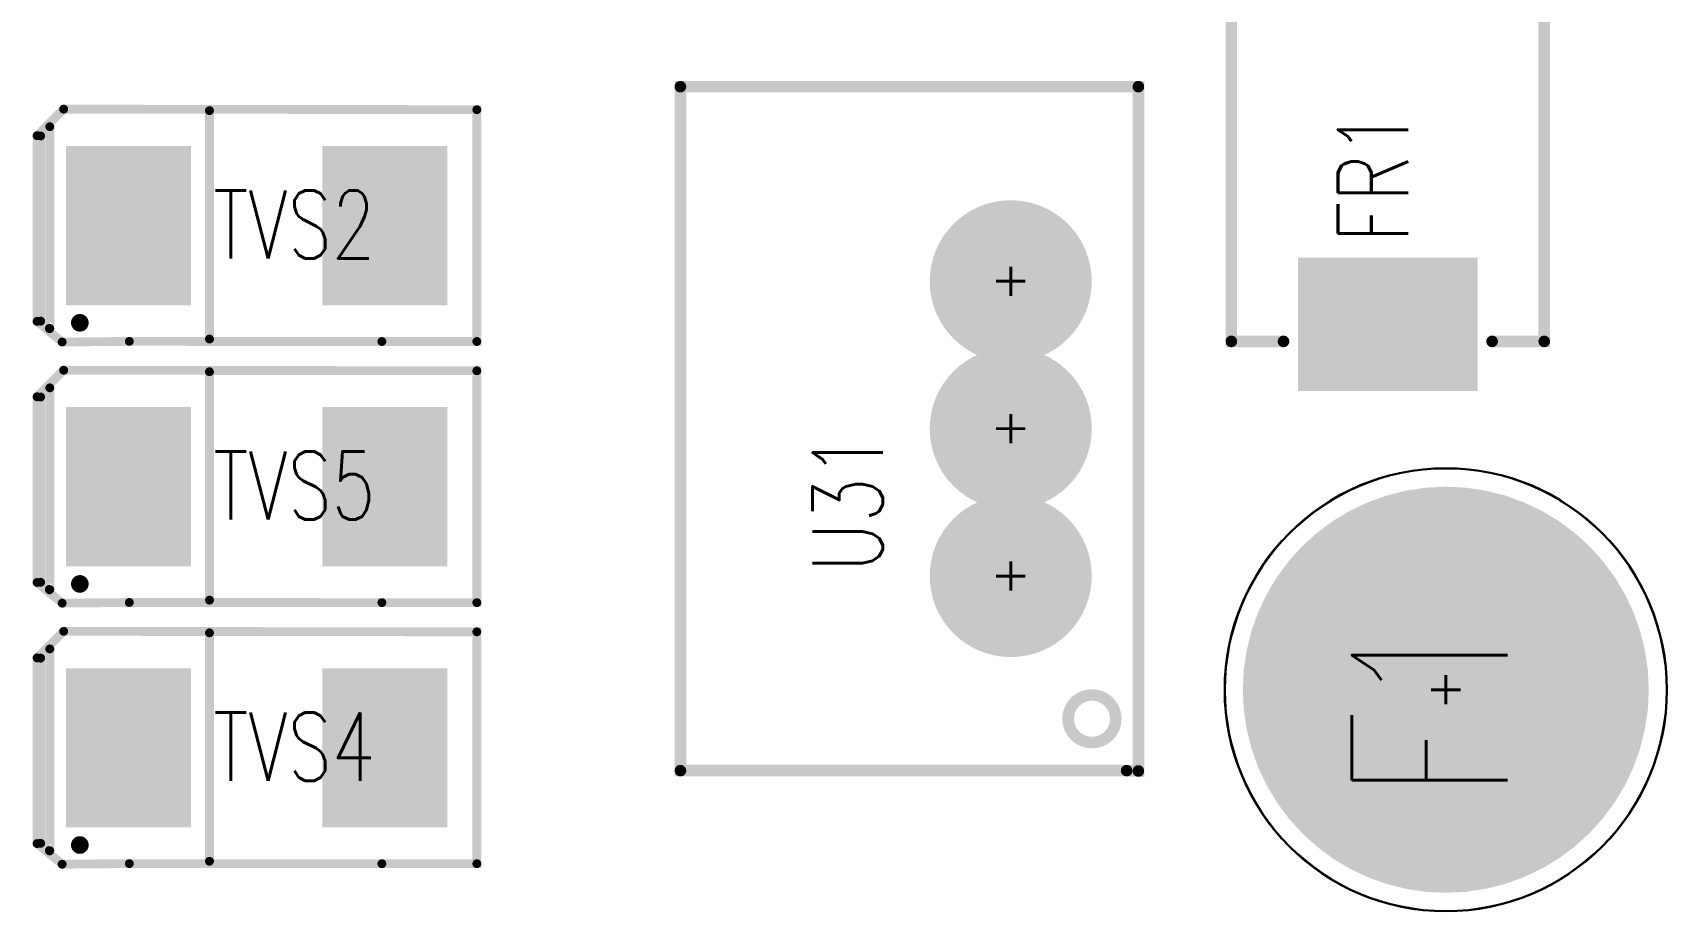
# Model space of a CAD drawing. Extents: x -711 to 95, y -82 to 290.
# Drawn here: x -613.86 to -585.68, y 125.18 to 140.32 of the extents above; entities that cross this region are included whole.
import ezdxf

# ---------------------------------------------------------------- set-up
doc = ezdxf.new("R2010")
doc.units = 0
doc.linetypes.add('KEEPOUT_00010000', pattern=[2, 1, 1])
for name, color, linetype in [('DRIL_PLTE_THRU_01', 96, 'CONTINUOUS'), ('DRIL_PLTE_THRU_02', 255, 'CONTINUOUS'), ('DRIL_PLTE_THRU_03', 3, 'CONTINUOUS'), ('DRIL_PLTE_THRU_04', 136, 'CONTINUOUS'), ('DRIL_PLTE_THRU_05', 176, 'CONTINUOUS'), ('DRIL_PLTE_THRU_06', 16, 'CONTINUOUS'), ('DRIL_SYMBOL', 2, 'CONTINUOUS'), ('KEEPOUT_01', 3, 'CONTINUOUS'), ('KEEPOUT_06', 1, 'CONTINUOUS'), ('PADS_BOT', 1, 'CONTINUOUS'), ('PADS_INNER', 3, 'CONTINUOUS'), ('PADS_TOP', 3, 'CONTINUOUS'), ('PADS_XR_02', 253, 'CONTINUOUS'), ('PADS_XR_03', 96, 'CONTINUOUS'), ('PADS_XR_22', 16, 'CONTINUOUS'), ('PADS_XR_23', 136, 'CONTINUOUS'), ('PADS_XR_27', 3, 'CONTINUOUS'), ('PADS_XR_30', 4, 'CONTINUOUS'), ('PART_NAME_26', 255, 'CONTINUOUS'), ('PART_NAME_27', 3, 'CONTINUOUS'), ('PART_TOP_2DLINE_26', 255, 'CONTINUOUS'), ('PART_TOP_2DLINE_27', 3, 'CONTINUOUS'), ('PART_TOP_COPPER_26', 255, 'CONTINUOUS'), ('PART_TOP_COPPER_27', 3, 'CONTINUOUS')]:
    doc.layers.add(name, color=color, linetype=linetype)
doc.styles.add('W0$0254', font='simplex', dxfattribs={"width": 0.75})
doc.styles.add('W0$1524', font='simplex', dxfattribs={"width": 0.75})
doc.styles.add('W0$2032', font='simplex', dxfattribs={"width": 0.75})

# ---------------------------------------------------------------- blocks, each defined once
blk = doc.blocks.new('PART_BODY_TOP_69')
at = {"layer": 'KEEPOUT_01', "linetype": 'KEEPOUT_00010000'}
blk.add_lwpolyline([(-3.818, 0, 1), (3.818, 0, 1)], format="xyb", close=True, dxfattribs=at)
at = {"layer": 'KEEPOUT_06', "linetype": 'KEEPOUT_00010000'}
blk.add_lwpolyline([(-3.81, 0, 1), (3.81, 0, 1)], format="xyb", close=True, dxfattribs=at)
blk = doc.blocks.new('DRIL_SYMBOL_3$50012')
at = {"layer": 'DRIL_SYMBOL', "const_width": 0.0508}
for points in [[(-0.254, 0), (0.254, 0)], [(0, -0.254), (0, 0.254)]]:
    blk.add_lwpolyline(points, dxfattribs=at)
blk = doc.blocks.new('DRIL_HOLE_3$50012')
at = {"const_width": 1.75006}
blk.add_lwpolyline([(-0.87503, 0, 1), (0.87503, 0, 1)], format="xyb", close=True, dxfattribs=at)
blk.add_blockref('DRIL_SYMBOL_3$50012', (0, 0))
blk = doc.blocks.new('PAD_8')
at = {"const_width": 1.75006}
blk.add_lwpolyline([(0, -0.87503, 1), (0, 0.87503, 1)], format="xyb", close=True, dxfattribs=at)
blk = doc.blocks.new('PAD_9')
at = {"const_width": 3.499697}
blk.add_lwpolyline([(0, -1.749848, 1), (0, 1.749848, 1)], format="xyb", close=True, dxfattribs=at)
blk = doc.blocks.new('PAD_10')
at = {"const_width": 2}
blk.add_lwpolyline([(0, -1, 1), (0, 1, 1)], format="xyb", close=True, dxfattribs=at)
blk = doc.blocks.new('PAD_0')
blk.add_lwpolyline([(0, 0, 1), (0, 0, 1)], format="xyb", close=True)
blk = doc.blocks.new('STK_TOP_18')
at = {"layer": 'DRIL_PLTE_THRU_01'}
blk.add_blockref('DRIL_HOLE_3$50012', (0, 0), dxfattribs=at)
at = {"layer": 'DRIL_PLTE_THRU_02'}
blk.add_blockref('DRIL_HOLE_3$50012', (0, 0), dxfattribs=at)
at = {"layer": 'DRIL_PLTE_THRU_03'}
blk.add_blockref('DRIL_HOLE_3$50012', (0, 0), dxfattribs=at)
at = {"layer": 'DRIL_PLTE_THRU_04'}
blk.add_blockref('DRIL_HOLE_3$50012', (0, 0), dxfattribs=at)
at = {"layer": 'DRIL_PLTE_THRU_05'}
blk.add_blockref('DRIL_HOLE_3$50012', (0, 0), dxfattribs=at)
at = {"layer": 'DRIL_PLTE_THRU_06'}
blk.add_blockref('DRIL_HOLE_3$50012', (0, 0), dxfattribs=at)
at = {"layer": 'PADS_BOT'}
blk.add_blockref('PAD_9', (0, 0), dxfattribs=at)
at = {"layer": 'PADS_INNER'}
blk.add_blockref('PAD_8', (0, 0), dxfattribs=at)
at = {"layer": 'PADS_TOP'}
blk.add_blockref('PAD_9', (0, 0), dxfattribs=at)
at = {"layer": 'PADS_XR_02'}
blk.add_blockref('PAD_10', (0, 0), dxfattribs=at)
at = {"layer": 'PADS_XR_03'}
blk.add_blockref('PAD_10', (0, 0), dxfattribs=at)
at = {"layer": 'PADS_XR_22'}
blk.add_blockref('PAD_0', (0, 0), dxfattribs=at)
at = {"layer": 'PADS_XR_23'}
blk.add_blockref('PAD_0', (0, 0), dxfattribs=at)
at = {"layer": 'PADS_XR_27'}
blk.add_blockref('PAD_0', (0, 0), dxfattribs=at)
at = {"layer": 'PADS_XR_30'}
blk.add_blockref('PAD_0', (0, 0), dxfattribs=at)
blk = doc.blocks.new('SYM_TOP_13')
for name in ['PART_BODY_TOP_69', 'STK_TOP_18']:
    blk.add_blockref(name, (0, 0))
blk = doc.blocks.new('PART_TOP_48')
blk.add_blockref('SYM_TOP_13', (0, 0))
at = {"layer": 'PART_NAME_26', "style": 'W0$0254', "width": 0.75}
blk.add_text('F1', height=2.68478, rotation=90, dxfattribs=at).set_placement((1.066006, -1.905))
blk = doc.blocks.new('SMOOTH_0$1998133333')
at = {"const_width": 0.0999}
blk.add_lwpolyline([(-0.05, 0, 1), (0.05, 0, 1)], format="xyb", close=True, dxfattribs=at)
blk = doc.blocks.new('PART_BODY_TOP_83')
at = {"layer": 'PART_TOP_2DLINE_26', "const_width": 0.2}
for points in [[(4.096, 1.798), (4.096, 2.697), (-3.996, 2.697), (-3.996, 1.798)], [(-3.996, -1.798), (-3.996, -2.697), (3.996, -2.697), (3.996, -1.798)]]:
    blk.add_lwpolyline(points, dxfattribs=at)
at = {"layer": 'PART_TOP_2DLINE_27', "const_width": 0.2}
for points in [[(4.096, 1.798), (4.096, 2.697), (-3.996, 2.697), (-3.996, 1.798)], [(-3.996, -1.798), (-3.996, -2.697), (3.996, -2.697), (3.996, -1.798)]]:
    blk.add_lwpolyline(points, dxfattribs=at)
at = {"layer": 'PART_TOP_2DLINE_26'}
for p in [(-3.996, 2.697), (4.096, 2.697), (-3.996, 1.798), (4.096, 1.798), (-3.996, -1.798), (3.996, -1.798), (-3.996, -2.697), (3.996, -2.697)]:
    blk.add_blockref('SMOOTH_0$1998133333', p, dxfattribs=at)
at = {"layer": 'PART_TOP_2DLINE_27'}
for p in [(-3.996, 2.697), (4.096, 2.697), (-3.996, 1.798), (4.096, 1.798), (-3.996, -1.798), (3.996, -1.798), (-3.996, -2.697), (3.996, -2.697)]:
    blk.add_blockref('SMOOTH_0$1998133333', p, dxfattribs=at)
blk = doc.blocks.new('DRIL_HOLE_0')
blk.add_lwpolyline([(0, 0, 1), (0, 0, 1)], format="xyb", close=True)
blk = doc.blocks.new('PAD_11')
at = {"const_width": 2.2995}
blk.add_lwpolyline([(-1.5494, 0), (1.5494, 0)], dxfattribs=at)
blk = doc.blocks.new('STK_TOP_33')
at = {"layer": 'DRIL_PLTE_THRU_01'}
blk.add_blockref('DRIL_HOLE_0', (0, 0), dxfattribs=at)
at = {"layer": 'DRIL_PLTE_THRU_02'}
blk.add_blockref('DRIL_HOLE_0', (0, 0), dxfattribs=at)
at = {"layer": 'DRIL_PLTE_THRU_03'}
blk.add_blockref('DRIL_HOLE_0', (0, 0), dxfattribs=at)
at = {"layer": 'DRIL_PLTE_THRU_04'}
blk.add_blockref('DRIL_HOLE_0', (0, 0), dxfattribs=at)
at = {"layer": 'DRIL_PLTE_THRU_05'}
blk.add_blockref('DRIL_HOLE_0', (0, 0), dxfattribs=at)
at = {"layer": 'DRIL_PLTE_THRU_06'}
blk.add_blockref('DRIL_HOLE_0', (0, 0), dxfattribs=at)
at = {"layer": 'PADS_BOT'}
blk.add_blockref('PAD_0', (0, 0), dxfattribs=at)
at = {"layer": 'PADS_INNER'}
blk.add_blockref('PAD_0', (0, 0), dxfattribs=at)
at = {"layer": 'PADS_TOP', "rotation": 90}
blk.add_blockref('PAD_11', (0, 0), dxfattribs=at)
blk = doc.blocks.new('SYM_TOP_27')
for name, p in [('STK_TOP_33', (-3.7, 0)), ('PART_BODY_TOP_83', (0, 0)), ('STK_TOP_33', (3.7, 0))]:
    blk.add_blockref(name, p)
blk = doc.blocks.new('PART_TOP_52')
blk.add_blockref('SYM_TOP_27', (0, 0))
at = {"layer": 'PART_NAME_26', "style": 'W0$2032', "width": 0.75}
blk.add_text('FR1', height=1.209, dxfattribs=at).set_placement((-2.293, -0.352))
at = {"layer": 'PART_NAME_27', "style": 'W0$2032', "width": 0.75}
blk.add_text('FR1', height=1.209, dxfattribs=at).set_placement((-2.292, -0.349))
blk = doc.blocks.new('SMOOTH_0$1524')
at = {"const_width": 0.0762}
blk.add_lwpolyline([(-0.0381, 0, 1), (0.0381, 0, 1)], format="xyb", close=True, dxfattribs=at)
blk = doc.blocks.new('PART_BODY_TOP_68')
at = {"layer": 'PART_TOP_2DLINE_26', "const_width": 0.152}
for points in [[(-2.195, -1.996), (-3.353, -2.007), (-3.785, -1.651), (-3.785, 1.549), (-3.327, 2.007), (3.796, 1.998), (3.796, -1.998), (2.159, -1.998), (-2.195, -1.996)], [(-0.813, 1.981), (-0.813, -1.956)]]:
    blk.add_lwpolyline(points, dxfattribs=at)
at = {"layer": 'PART_TOP_2DLINE_27', "const_width": 0.152}
blk.add_lwpolyline([(-2.195, -1.996), (2.159, -1.998), (3.796, -1.998), (3.796, 1.998), (-3.327, 2.007), (-3.785, 1.549), (-3.785, -1.651), (-3.353, -2.007), (-2.195, -1.996)], dxfattribs=at)
at = {"layer": 'PART_TOP_COPPER_26', "const_width": 0.152}
blk.add_lwpolyline([(-3.574, -1.772), (-3.724, -1.647), (-3.724, 1.545), (-3.566, 1.704), (-3.566, -1.774), (-3.57, -1.778)], close=True, dxfattribs=at)
blk.add_lwpolyline([(-3.124, -1.676, 1), (-2.972, -1.676, 1)], format="xyb", close=True, dxfattribs=at)
at = {"layer": 'PART_TOP_2DLINE_26'}
for p in [(-3.327, 2.007), (-0.813, 1.981), (3.796, 1.998), (-3.785, 1.549), (-3.785, -1.651), (-3.353, -2.007), (-2.195, -1.996), (-0.813, -1.956), (2.159, -1.998), (3.796, -1.998)]:
    blk.add_blockref('SMOOTH_0$1524', p, dxfattribs=at)
at = {"layer": 'PART_TOP_2DLINE_27'}
for p in [(-2.195, -1.996), (2.159, -1.998)]:
    blk.add_blockref('SMOOTH_0$1524', p, dxfattribs=at)
at = {"layer": 'PART_TOP_COPPER_26'}
for p in [(-3.566, 1.704), (-3.724, 1.545), (-3.724, -1.647), (-3.574, -1.772), (-3.57, -1.778), (-3.566, -1.774)]:
    blk.add_blockref('SMOOTH_0$1524', p, dxfattribs=at)
blk = doc.blocks.new('PAD_36')
at = {"const_width": 2.159}
blk.add_lwpolyline([(-1.3716, 0), (1.3716, 0)], dxfattribs=at)
blk = doc.blocks.new('STK_TOP_17')
at = {"layer": 'DRIL_PLTE_THRU_01'}
blk.add_blockref('DRIL_HOLE_0', (0, 0), dxfattribs=at)
at = {"layer": 'DRIL_PLTE_THRU_02'}
blk.add_blockref('DRIL_HOLE_0', (0, 0), dxfattribs=at)
at = {"layer": 'DRIL_PLTE_THRU_03'}
blk.add_blockref('DRIL_HOLE_0', (0, 0), dxfattribs=at)
at = {"layer": 'DRIL_PLTE_THRU_04'}
blk.add_blockref('DRIL_HOLE_0', (0, 0), dxfattribs=at)
at = {"layer": 'DRIL_PLTE_THRU_05'}
blk.add_blockref('DRIL_HOLE_0', (0, 0), dxfattribs=at)
at = {"layer": 'DRIL_PLTE_THRU_06'}
blk.add_blockref('DRIL_HOLE_0', (0, 0), dxfattribs=at)
at = {"layer": 'PADS_BOT'}
blk.add_blockref('PAD_0', (0, 0), dxfattribs=at)
at = {"layer": 'PADS_INNER'}
blk.add_blockref('PAD_0', (0, 0), dxfattribs=at)
at = {"layer": 'PADS_TOP', "rotation": 90}
blk.add_blockref('PAD_36', (0, 0), dxfattribs=at)
blk = doc.blocks.new('SYM_TOP_12')
for name, p in [('STK_TOP_17', (-2.2098, 0)), ('STK_TOP_17', (2.2098, 0)), ('PART_BODY_TOP_68', (0, 0))]:
    blk.add_blockref(name, p)
blk = doc.blocks.new('PART_TOP_136')
blk.add_blockref('SYM_TOP_12', (0, 0))
at = {"layer": 'PART_NAME_26', "style": 'W0$1524', "width": 0.75}
blk.add_text('TVS2', height=1.1735, dxfattribs=at).set_placement((-0.745, -0.567))
at = {"layer": 'PART_NAME_27', "style": 'W0$1524', "width": 0.75}
blk.add_text('TVS2', height=1.1735, dxfattribs=at).set_placement((-0.745, -0.567))
blk = doc.blocks.new('PART_TOP_138')
blk.add_blockref('SYM_TOP_12', (0, 0))
at = {"layer": 'PART_NAME_26', "style": 'W0$1524', "width": 0.75}
blk.add_text('TVS4', height=1.1735, dxfattribs=at).set_placement((-0.745, -0.567))
at = {"layer": 'PART_NAME_27', "style": 'W0$1524', "width": 0.75}
blk.add_text('TVS4', height=1.1735, dxfattribs=at).set_placement((-0.745, -0.567))
blk = doc.blocks.new('PART_TOP_139')
blk.add_blockref('SYM_TOP_12', (0, 0))
at = {"layer": 'PART_NAME_26', "style": 'W0$1524', "width": 0.75}
blk.add_text('TVS5', height=1.1735, dxfattribs=at).set_placement((-0.745, -0.567))
at = {"layer": 'PART_NAME_27', "style": 'W0$1524', "width": 0.75}
blk.add_text('TVS5', height=1.1735, dxfattribs=at).set_placement((-0.745, -0.567))
blk = doc.blocks.new('PART_BODY_TOP_77')
at = {"layer": 'PART_TOP_2DLINE_26', "const_width": 0.2}
blk.add_lwpolyline([(-5.894, -1.998), (-5.894, 5.695), (5.894, 5.695), (5.894, -2.2), (-5.9, -2.2), (-5.894, -1.998)], dxfattribs=at)
at = {"layer": 'PART_TOP_2DLINE_27', "const_width": 0.2}
blk.add_lwpolyline([(-5.894, -1.998), (-5.894, 5.695), (5.894, 5.695), (5.894, -2.2), (-5.9, -2.2), (-5.894, -1.998)], dxfattribs=at)
at = {"layer": 'PART_TOP_COPPER_26', "const_width": 0.2}
blk.add_lwpolyline([(-5.41, -1.4, 1), (-4.59, -1.4, 1)], format="xyb", close=True, dxfattribs=at)
at = {"layer": 'PART_TOP_COPPER_27', "const_width": 0.2}
blk.add_lwpolyline([(-5.41, -1.4, 1), (-4.59, -1.4, 1)], format="xyb", close=True, dxfattribs=at)
at = {"layer": 'PART_TOP_2DLINE_26'}
for p in [(-5.894, 5.695), (5.894, 5.695), (-5.894, -1.998), (-5.894, -1.998), (-5.9, -2.2), (5.894, -2.2)]:
    blk.add_blockref('SMOOTH_0$1998133333', p, dxfattribs=at)
at = {"layer": 'PART_TOP_2DLINE_27'}
for p in [(-5.894, 5.695), (5.894, 5.695), (-5.894, -1.998), (-5.894, -1.998), (-5.9, -2.2), (5.894, -2.2)]:
    blk.add_blockref('SMOOTH_0$1998133333', p, dxfattribs=at)
blk = doc.blocks.new('DRIL_SYMBOL_1$09982')
at = {"layer": 'DRIL_SYMBOL', "const_width": 0.0508}
for points in [[(-0.254, 0), (0.254, 0)], [(0, -0.254), (0, 0.254)]]:
    blk.add_lwpolyline(points, dxfattribs=at)
blk = doc.blocks.new('DRIL_HOLE_1$09982')
at = {"const_width": 0.55}
blk.add_lwpolyline([(-0.275, 0, 1), (0.275, 0, 1)], format="xyb", close=True, dxfattribs=at)
blk.add_blockref('DRIL_SYMBOL_1$09982', (0, 0))
blk = doc.blocks.new('PAD_43')
at = {"const_width": 1.016}
blk.add_lwpolyline([(0, -0.508, 1), (0, 0.508, 1)], format="xyb", close=True, dxfattribs=at)
blk = doc.blocks.new('PAD_44')
at = {"const_width": 1.397}
blk.add_lwpolyline([(0, -0.6985, 1), (0, 0.6985, 1)], format="xyb", close=True, dxfattribs=at)
blk = doc.blocks.new('STK_TOP_25')
at = {"layer": 'DRIL_PLTE_THRU_01'}
blk.add_blockref('DRIL_HOLE_1$09982', (0, 0), dxfattribs=at)
at = {"layer": 'DRIL_PLTE_THRU_02'}
blk.add_blockref('DRIL_HOLE_1$09982', (0, 0), dxfattribs=at)
at = {"layer": 'DRIL_PLTE_THRU_03'}
blk.add_blockref('DRIL_HOLE_1$09982', (0, 0), dxfattribs=at)
at = {"layer": 'DRIL_PLTE_THRU_04'}
blk.add_blockref('DRIL_HOLE_1$09982', (0, 0), dxfattribs=at)
at = {"layer": 'DRIL_PLTE_THRU_05'}
blk.add_blockref('DRIL_HOLE_1$09982', (0, 0), dxfattribs=at)
at = {"layer": 'DRIL_PLTE_THRU_06'}
blk.add_blockref('DRIL_HOLE_1$09982', (0, 0), dxfattribs=at)
at = {"layer": 'PADS_BOT'}
blk.add_blockref('PAD_43', (0, 0), dxfattribs=at)
at = {"layer": 'PADS_INNER'}
blk.add_blockref('PAD_43', (0, 0), dxfattribs=at)
at = {"layer": 'PADS_TOP'}
blk.add_blockref('PAD_43', (0, 0), dxfattribs=at)
at = {"layer": 'PADS_XR_02'}
blk.add_blockref('PAD_44', (0, 0), dxfattribs=at)
at = {"layer": 'PADS_XR_03'}
blk.add_blockref('PAD_44', (0, 0), dxfattribs=at)
at = {"layer": 'PADS_XR_22'}
blk.add_blockref('PAD_0', (0, 0), dxfattribs=at)
at = {"layer": 'PADS_XR_23'}
blk.add_blockref('PAD_0', (0, 0), dxfattribs=at)
blk = doc.blocks.new('SYM_TOP_21')
for name, p in [('PART_BODY_TOP_77', (0, 0)), ('STK_TOP_25', (-2.54, 0)), ('STK_TOP_25', (0, 0)), ('STK_TOP_25', (2.54, 0))]:
    blk.add_blockref(name, p)
blk = doc.blocks.new('PART_TOP_176')
blk.add_blockref('SYM_TOP_21', (0, 0))
at = {"layer": 'PART_NAME_26', "style": 'W0$2032', "width": 0.75}
blk.add_text('U31', height=1.209, dxfattribs=at).set_placement((-2.471, 2.208))
at = {"layer": 'PART_NAME_27', "style": 'W0$2032', "width": 0.75}
blk.add_text('U31', height=1.209, dxfattribs=at).set_placement((-2.472, 2.208))

msp = doc.modelspace()

# ---------------------------------------------------------------- block references
at = {"rotation": 90}
for name, p in [('PART_TOP_52', (-590.5, 139)), ('PART_TOP_176', (-597, 133.5))]:
    msp.add_blockref(name, p, dxfattribs=at)
for name, p in [('PART_TOP_136', (-610, 137)), ('PART_TOP_139', (-610, 132.5)), ('PART_TOP_48', (-589.5, 129)), ('PART_TOP_138', (-610, 128))]:
    msp.add_blockref(name, p)

doc.saveas('drawing.dxf')
